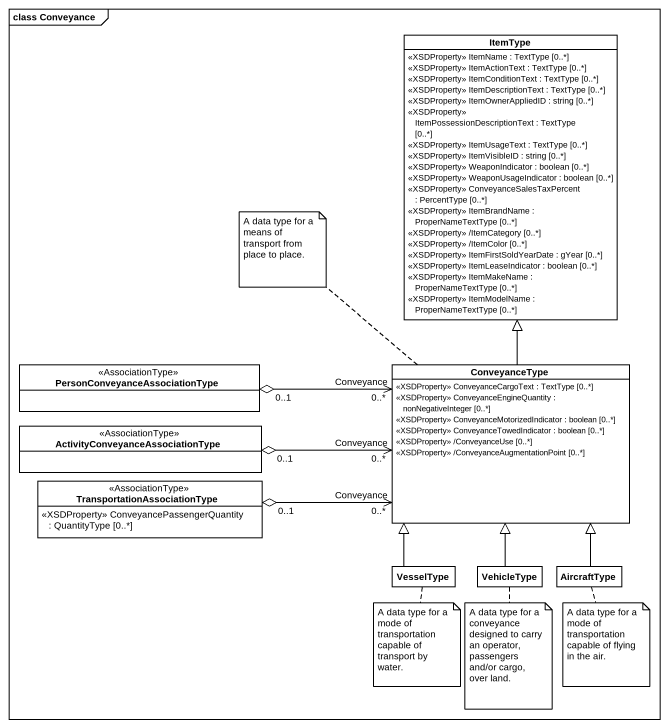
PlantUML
@startuml
mainframe class Conveyance
hide circle
hide empty members
class ItemType {
  <<XSDProperty>> ItemName : TextType [0..*]
  <<XSDProperty>> ItemActionText : TextType [0..*]
  <<XSDProperty>> ItemConditionText : TextType [0..*]
  <<XSDProperty>> ItemDescriptionText : TextType [0..*]
  <<XSDProperty>> ItemOwnerAppliedID : string [0..*]
  <<XSDProperty>> ItemPossessionDescriptionText : TextType [0..*]
  <<XSDProperty>> ItemUsageText : TextType [0..*]
  <<XSDProperty>> ItemVisibleID : string [0..*]
  <<XSDProperty>> WeaponIndicator : boolean [0..*]
  <<XSDProperty>> WeaponUsageIndicator : boolean [0..*]
  <<XSDProperty>> ConveyanceSalesTaxPercent : PercentType [0..*]
  <<XSDProperty>> ItemBrandName : ProperNameTextType [0..*]
  <<XSDProperty>> /ItemCategory [0..*]
  <<XSDProperty>> /ItemColor [0..*]
  <<XSDProperty>> ItemFirstSoldYearDate : gYear [0..*]
  <<XSDProperty>> ItemLeaseIndicator : boolean [0..*]
  <<XSDProperty>> ItemMakeName : ProperNameTextType [0..*]
  <<XSDProperty>> ItemModelName : ProperNameTextType [0..*]
}
class "PersonConveyanceAssociationType" as PersonConveyanceAssociationT <<AssociationType>>
class ConveyanceType {
  <<XSDProperty>> ConveyanceCargoText : TextType [0..*]
  <<XSDProperty>> ConveyanceEngineQuantity : nonNegativeInteger [0..*]
  <<XSDProperty>> ConveyanceMotorizedIndicator : boolean [0..*]
  <<XSDProperty>> ConveyanceTowedIndicator : boolean [0..*]
  <<XSDProperty>> /ConveyanceUse [0..*]
  <<XSDProperty>> /ConveyanceAugmentationPoint [0..*]
}
class "ActivityConveyanceAssociationType" as ActivityConveyanceAssociatio <<AssociationType>>
class "TransportationAssociationType" as TransportationAssociationTyp <<AssociationType>> {
  <<XSDProperty>> ConveyancePassengerQuantity : QuantityType [0..*]
}
class VesselType
class VehicleType
class AircraftType
PersonConveyanceAssociationT "0..1" o-right-> "Conveyance\n0..*" ConveyanceType
ConveyanceType -up-|> ItemType
ActivityConveyanceAssociatio "0..1" o-right-> "Conveyance\n0..*" ConveyanceType
TransportationAssociationTyp "0..1" o-right-> "Conveyance\n0..*" ConveyanceType
VesselType -up-|> ConveyanceType
VehicleType -up-|> ConveyanceType
AircraftType -up-|> ConveyanceType
note top of ConveyanceType : A data type for a means of transport from place to place.
note bottom of VesselType : A data type for a mode of transportation capable of transport by water.
note bottom of VehicleType : A data type for a conveyance designed to carry an operator, passengers and/or cargo, over land.
note bottom of AircraftType : A data type for a mode of transportation capable of flying in the air.
@enduml
